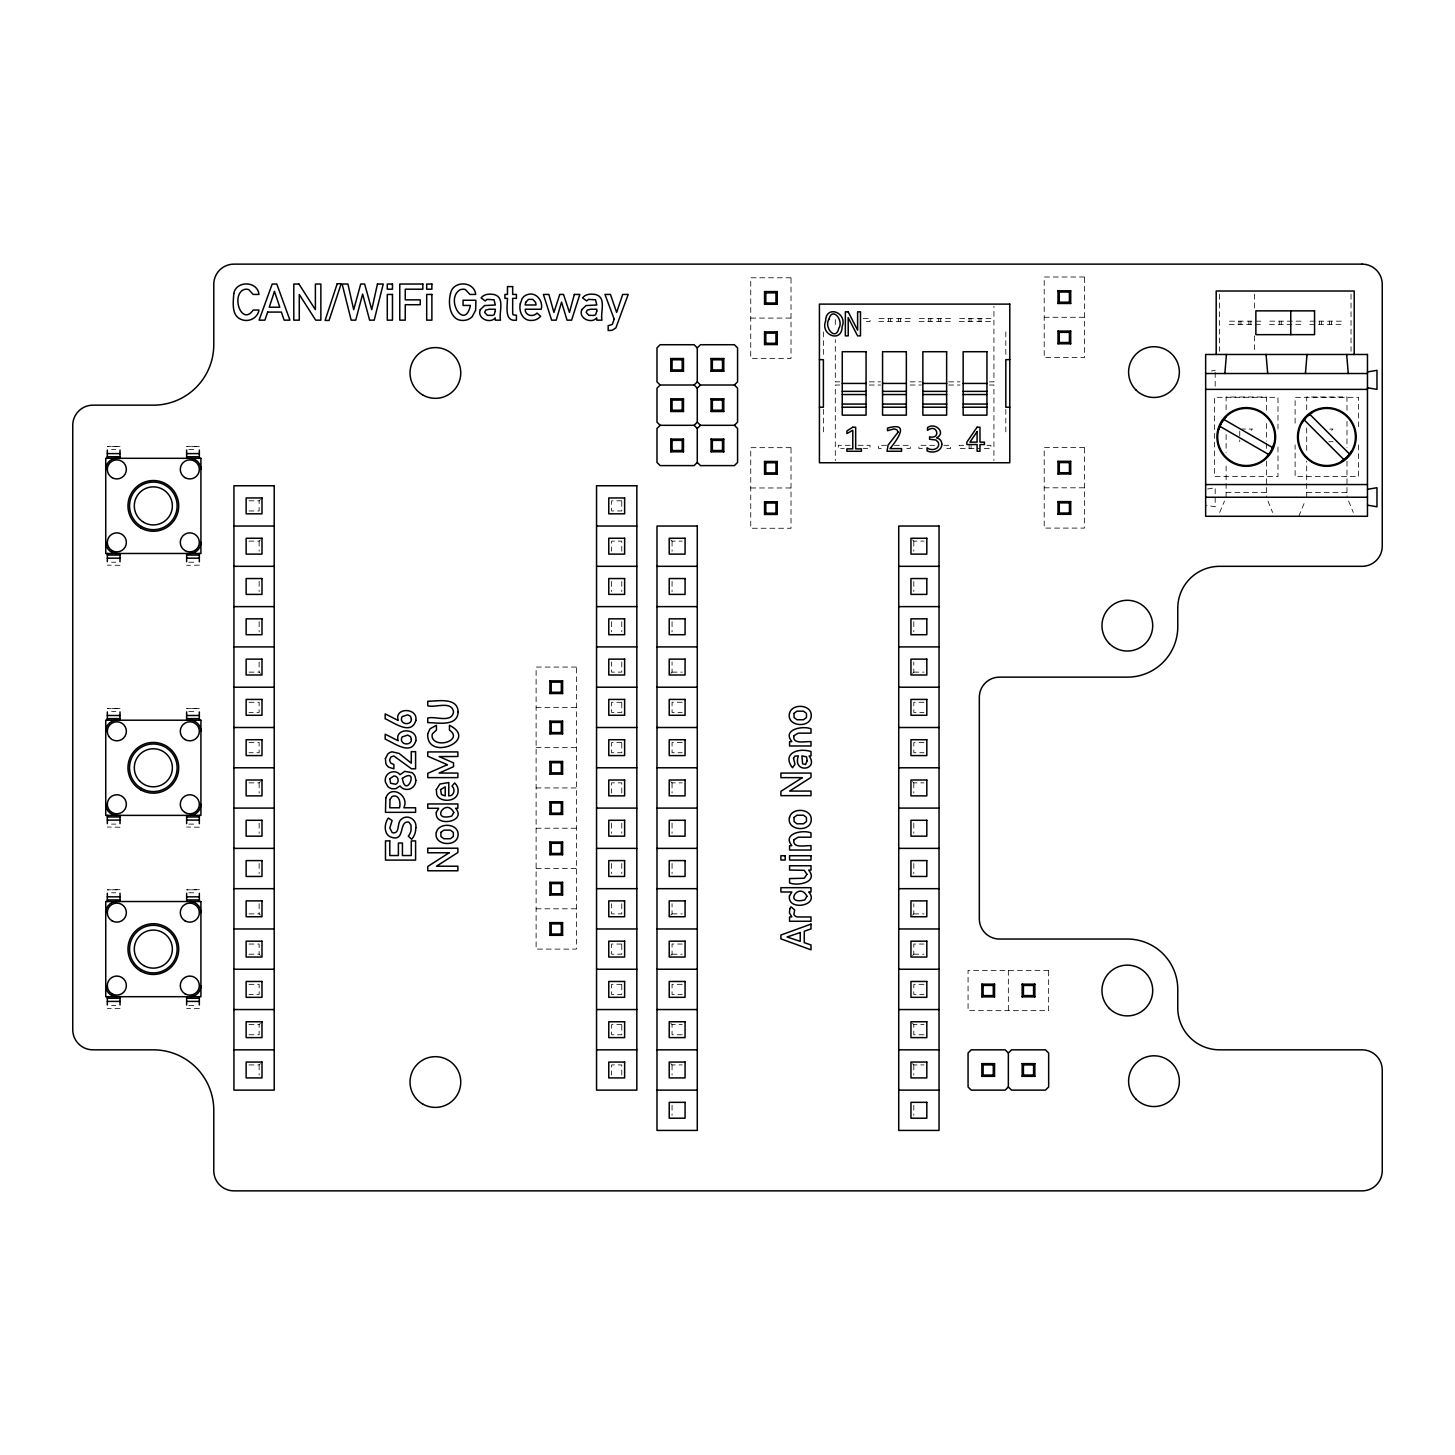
<?xml version="1.0" encoding="UTF-8"?>
<svg xmlns="http://www.w3.org/2000/svg" width="1455" height="1455" viewBox="0 0 1455 1455"><rect width="100%" height="100%" fill="white"/><g stroke="black" fill="none" stroke-linecap="round" stroke-linejoin="round"><path stroke-width="0.75" stroke-dasharray="5 3.75" d="M1226.11 497.246L1226.11 463.345M1306.699 497.246L1306.699 461.144M1298.769 516.289L1305.117 501.047M1219.654 512.469L1224.492 501.047M248.987 500.811L259.135 500.811L260.409 499.556M248.987 541.115L259.135 541.115L260.409 539.841M248.987 782.863L259.135 782.863L260.409 781.59M248.987 1024.611L259.135 1024.611L260.409 1023.356M248.987 1064.915L259.135 1064.915L260.409 1063.641M670.791 673.41L672.064 672.137L672.064 661.989M670.791 915.159L672.064 913.886L672.064 903.737M912.54 673.41L913.813 672.137L913.813 661.989M670.791 955.444L672.064 954.189L672.064 944.04L682.213 944.04M1251.173 430.298L1252.446 429.043L1241.879 429.043M1331.762 430.298L1333.035 429.043L1328.797 429.043M912.54 915.159L913.813 913.886L913.813 903.737M912.54 955.444L913.813 954.189L913.813 944.04L923.961 944.04M1211.36 370.97L1215.18 370.334M1207.559 488.989L1215.18 487.734L1215.18 506.758L1205.649 505.176M1044.199 317.281L1084.502 317.281M750.744 318.081L791.029 318.081M863.233 318.39L870.035 318.39L870.035 321.555L863.233 321.555M839.826 381.847L835.297 381.847L835.297 339.652M869.29 381.847L880.621 381.847M910.066 381.847L921.397 381.847M948.605 381.847L959.936 381.847M989.382 381.847L993.929 381.847L993.929 306.332M839.826 385.011L835.297 385.011L835.297 460.526M869.29 385.011L880.621 385.011M910.066 385.011L921.397 385.011M948.605 385.011L959.936 385.011M989.382 385.011L993.929 385.011L993.929 460.526M1328.797 441.72L1333.035 441.72M850.193 445.303L838.298 445.303L838.298 448.467L844.246 448.467M858.141 445.303L870.035 445.303L870.035 448.467L863.233 448.467M886.532 445.303L878.602 445.303L878.602 448.467L884.549 448.467M894.461 445.303L910.321 445.303L910.321 448.467L903.519 448.467M934.747 445.303L918.887 445.303L918.887 448.467L924.834 448.467M943.822 445.303L950.606 445.303L950.606 448.467L943.822 448.467M963.719 445.303L959.172 445.303L959.172 448.467L979.579 448.467M986.945 445.303L990.91 445.303L990.91 448.467L981.834 448.467M111.562 449.577L115.8 449.577M188.768 449.577L197.225 449.577M1044.199 487.807L1084.502 487.807M750.744 487.971L791.029 487.971M1226.11 492.481L1266.414 492.481L1266.414 497.246M1306.699 492.481L1346.984 492.481L1347.003 497.246M248.987 510.96L259.135 510.96L259.135 500.811M670.791 539.841L672.064 541.115L682.213 541.115M912.54 539.841L913.813 541.115L923.961 541.115M111.562 562.212L115.8 562.212M188.768 562.212L197.225 562.212M248.987 672.137L259.135 672.137L260.409 673.41M672.064 672.137L682.213 672.137M913.813 672.137L923.961 672.137M248.987 702.274L259.135 702.274L259.135 712.423L248.987 712.423M682.213 702.274L672.064 702.274L672.064 712.423L682.213 712.423M923.961 702.274L913.813 702.274L913.813 712.423L923.961 712.423M536.113 707.348L576.398 707.348M111.562 711.477L115.8 711.477M188.768 711.477L197.225 711.477M248.987 742.577L259.135 742.577L259.135 752.726L248.987 752.726M682.213 742.577L672.064 742.577L672.064 752.726L682.213 752.726M923.961 742.577L913.813 742.577L913.813 752.726L923.961 752.726M536.113 747.652L576.398 747.652M670.791 781.59L672.064 782.863L682.213 782.863M912.54 781.59L913.813 782.863L923.961 782.863M536.113 787.937L576.398 787.937M111.562 824.112L115.8 824.112M188.768 824.112L197.225 824.112M536.113 828.222L576.398 828.222M536.113 868.526L576.398 868.526M111.562 892.788L115.8 892.788M188.768 892.788L197.225 892.788M536.113 908.811L576.398 908.811M248.987 913.886L259.135 913.886L260.409 915.159M672.064 913.886L682.213 913.886M913.813 913.886L923.961 913.886M248.987 944.04L259.135 944.04L259.135 954.189L260.409 955.444M248.987 954.189L259.135 954.189M672.064 954.189L682.213 954.189M913.813 954.189L923.961 954.189M248.987 984.326L259.135 984.326L259.135 994.474L248.987 994.474M682.213 984.326L672.064 984.326L672.064 994.474L682.213 994.474M923.961 984.326L913.813 984.326L913.813 994.474L923.961 994.474M111.562 1005.423L115.8 1005.423M188.768 1005.423L197.225 1005.423M670.791 1023.356L672.064 1024.611L682.213 1024.611M912.54 1023.356L913.813 1024.611L923.961 1024.611M248.987 1034.76L259.135 1034.76L259.135 1024.611M682.213 1034.76L672.064 1034.76L672.064 1024.611M923.961 1034.76L913.813 1034.76L913.813 1024.611M670.791 1063.641L672.064 1064.915L682.213 1064.915M912.54 1063.641L913.813 1064.915L923.961 1064.915M1348.585 501.047L1353.332 512.469M1267.96 501.047L1272.634 512.469M1346.984 492.481L1346.984 461.144M1266.414 492.481L1266.396 461.144M1358.57 426.77L1358.57 397.306L1295.114 397.306L1295.114 426.77M1358.57 444.903L1358.57 476.622L1295.114 476.622L1295.114 444.903M1351.04 294.201L1351.04 351.31M1346.984 410.255L1346.984 396.997L1306.699 396.997L1306.699 410.255M1346.984 421.332L1346.984 447.867M1331.452 321.173L1331.452 324.338M1329.47 321.173L1329.47 324.338M1321.54 321.173L1321.54 324.338M1319.558 321.173L1319.558 324.338M1306.699 427.952L1306.699 452.287M1281.237 321.173L1281.237 324.338M1279.254 321.173L1279.254 324.338M1277.981 429.043L1277.981 397.306L1214.543 397.306L1214.543 476.622L1277.981 476.622L1277.981 444.903M1266.396 410.255L1266.396 396.997L1226.11 396.997L1226.11 410.255M1266.396 423.532L1266.396 441.229M1266.396 443.448L1266.396 450.086M1254.592 294.201L1254.592 309.569M1254.592 335.923L1254.592 351.31M1250.863 321.173L1250.863 324.338M1248.881 321.173L1248.881 324.338M1240.951 321.173L1240.951 324.338M1239.751 431.153L1239.751 441.72M1238.969 321.173L1238.969 324.338M1226.11 434.59L1226.11 452.287M1219.381 294.201L1219.381 351.31M1215.18 372.462L1215.18 389.376M1008.351 970.358L1008.351 1010.661M1005.823 331.867L1005.823 357.494M1005.823 409.364L1005.823 434.99M980.997 318.39L980.997 321.555M979.015 318.39L979.015 321.555M971.085 318.39L971.085 321.555M971.085 445.303L971.085 448.467M969.103 318.39L969.103 321.555M969.103 445.303L969.103 448.467M940.694 318.39L940.694 321.555M938.711 318.39L938.711 321.555M930.782 318.39L930.782 321.555M928.799 318.39L928.799 321.555M913.813 541.115L913.813 551.263M913.813 581.4L913.813 591.548M913.813 621.685L913.813 631.852M913.813 782.863L913.813 793.011M913.813 823.148L913.813 833.315M913.813 863.452L913.813 873.6M913.813 1064.915L913.813 1075.063M913.813 1105.2L913.813 1115.348M900.409 318.39L900.409 321.555M898.426 318.39L898.426 321.555M890.496 318.39L890.496 321.555M888.514 318.39L888.514 321.555M835.297 319.663L835.297 326.32M823.385 331.867L823.385 357.494M823.385 409.364L823.385 434.99M672.064 541.115L672.064 551.263M672.064 581.4L672.064 591.548M672.064 621.685L672.064 631.852M672.064 782.863L672.064 793.011M672.064 823.148L672.064 833.315M672.064 863.452L672.064 873.6M672.064 1064.915L672.064 1075.063M672.064 1105.2L672.064 1115.348M621.776 551.263L621.776 541.115L611.627 541.115L611.627 551.263M621.776 581.4L621.776 591.548M621.776 621.685L621.776 631.852M621.776 661.989L621.776 672.137L611.627 672.137L611.627 661.989M621.776 793.011L621.776 782.863L611.627 782.863L611.627 793.011M621.776 823.148L621.776 833.315M621.776 863.452L621.776 873.6M621.776 903.737L621.776 913.886L611.627 913.886L611.627 903.737M621.776 1075.063L621.776 1064.915L611.627 1064.915L611.627 1075.063M611.627 581.4L611.627 591.548M611.627 621.685L611.627 631.852M611.627 823.148L611.627 833.315M611.627 863.452L611.627 873.6M259.135 541.115L259.135 551.263M259.135 581.4L259.135 591.548M259.135 621.685L259.135 631.852M259.135 661.989L259.135 672.137M259.135 782.863L259.135 793.011M259.135 823.148L259.135 833.315M259.135 863.452L259.135 873.6M259.135 903.737L259.135 913.886M259.135 1064.915L259.135 1075.063M199.335 565.14L186.64 565.322M199.335 827.222L186.64 827.04M199.335 1008.37L186.64 1008.533M120.019 565.322L107.324 565.14M120.019 827.222L107.324 827.04M120.019 1008.533L107.324 1008.37M1084.502 276.996L1044.199 276.996L1044.199 357.566L1084.502 357.566L1084.502 276.996M791.029 277.778L750.744 277.778L750.744 358.367L791.029 358.367L791.029 277.778M910.321 318.39L878.602 318.39L878.602 321.555L910.321 321.555L910.321 318.39M950.606 318.39L918.887 318.39L918.887 321.555L950.606 321.555L950.606 318.39M990.91 318.39L959.172 318.39L959.172 321.555L990.91 321.555L990.91 318.39M1260.776 321.173L1229.057 321.173L1229.057 324.338L1260.776 324.338L1260.776 321.173M1301.079 321.173L1269.342 321.173L1269.342 324.338L1301.079 324.338L1301.079 321.173M1341.365 321.173L1309.646 321.173L1309.646 324.338L1341.365 324.338L1341.365 321.173M120.019 446.467L107.324 446.63L120.019 446.467M199.335 446.467L186.64 446.63L199.335 446.467M1084.502 447.522L1044.199 447.522L1044.199 528.092L1084.502 528.092L1084.502 447.522M791.029 447.667L750.744 447.667L750.744 528.256L791.029 528.256L791.029 447.667M621.776 500.811L611.627 500.811L611.627 510.96L621.776 510.96L621.776 500.811M576.398 667.063L536.113 667.063L536.113 949.115L576.398 949.115L576.398 667.063M621.776 702.274L611.627 702.274L611.627 712.423L621.776 712.423L621.776 702.274M120.019 708.367L107.324 708.53L120.019 708.367M199.335 708.367L186.64 708.53L199.335 708.367M621.776 742.577L611.627 742.577L611.627 752.726L621.776 752.726L621.776 742.577M120.019 889.678L107.324 889.86L120.019 889.678M199.335 889.678L186.64 889.86L199.335 889.678M621.776 944.04L611.627 944.04L611.627 954.189L621.776 954.189L621.776 944.04M1048.655 970.358L968.066 970.358L968.066 1010.661L1048.655 1010.661L1048.655 970.358M621.776 984.326L611.627 984.326L611.627 994.474L621.776 994.474L621.776 984.326M621.776 1024.611L611.627 1024.611L611.627 1034.76L621.776 1034.76L621.776 1024.611"/><path stroke-width="1.5" d="M1224.855 373.517L1226.438 354.474M1305.426 373.517L1307.026 354.474M1218.69 429.571L1221.527 422.696L1226.074 416.785M1273.852 444.357A28.554 28.554 0 0 1 1226.074 457.161A28.554 28.554 0 0 1 1238.878 409.382A28.554 28.554 0 0 1 1273.852 444.357L1270.997 451.25L1266.45 457.161M1302.116 422.696L1306.663 416.785L1312.574 412.238M1351.568 451.25L1347.039 457.161L1341.128 461.69M670.791 371.207L672.064 369.952L682.213 369.952L683.486 371.207L670.791 371.207L670.791 358.53L683.486 358.53L683.486 371.207M682.213 369.952L682.213 359.785L683.486 358.53M697.272 388.194L694.108 385.011L660.17 385.011L656.987 388.194L656.987 422.132L660.17 425.315L694.108 425.315L697.272 422.132L697.272 388.194L700.455 385.011L734.393 385.011L737.576 388.194L737.576 422.132L734.393 425.315L700.455 425.315L697.272 422.132M694.108 385.011L697.272 381.847L697.272 347.891L700.455 344.726L734.393 344.726L737.576 347.891L737.576 381.847L734.393 385.011M764.548 304.277L765.803 303.004L775.97 303.004L777.225 304.277L777.225 291.582L764.548 291.582L764.548 304.277L777.225 304.277M775.97 303.004L775.97 292.855L777.225 291.582M670.791 411.51L672.064 410.237L682.213 410.237L683.486 411.51L670.791 411.51L670.791 398.816L683.486 398.816L683.486 411.51M682.213 410.237L682.213 400.089L683.486 398.816M711.077 371.207L712.35 369.952L722.498 369.952L723.772 371.207L711.077 371.207L711.077 358.53L723.772 358.53L723.772 371.207M722.498 369.952L722.498 359.785L723.772 358.53M660.17 425.315L656.987 428.479L656.987 462.435L660.17 465.6L694.108 465.6L697.272 462.435L697.272 428.479L700.455 425.315M764.548 344.562L765.803 343.289L775.97 343.289L777.225 344.562L777.225 331.867L764.548 331.867L764.548 344.562L777.225 344.562M775.97 343.289L775.97 333.14L777.225 331.867M670.791 451.796L672.064 450.523L682.213 450.523L683.486 451.796L670.791 451.796L670.791 439.101L683.486 439.101L683.486 451.796M682.213 450.523L682.213 440.374L683.486 439.101M711.077 411.51L712.35 410.237L722.498 410.237L723.772 411.51L711.077 411.51L711.077 398.816L723.772 398.816L723.772 411.51M722.498 410.237L722.498 400.089L723.772 398.816M711.077 451.796L712.35 450.523L722.498 450.523L723.772 451.796L711.077 451.796L711.077 439.101L723.772 439.101L723.772 451.796M722.498 450.523L722.498 440.374L723.772 439.101M764.548 474.166L765.803 472.893L775.97 472.893L777.225 474.166L777.225 461.471L764.548 461.471L764.548 474.166L777.225 474.166M775.97 472.893L775.97 462.745L777.225 461.471M549.917 693.544L551.19 692.289L561.339 692.289L562.594 693.544L562.594 680.867L549.917 680.867L549.917 693.544L562.594 693.544M561.339 692.289L561.339 682.14L562.594 680.867M764.548 514.452L765.803 513.197L775.97 513.197L777.225 514.452L777.225 501.775L764.548 501.775L764.548 514.452L777.225 514.452M775.97 513.197L775.97 503.03L777.225 501.775M549.917 733.847L551.19 732.574L561.339 732.574L562.594 733.847L562.594 721.153L549.917 721.153L549.917 733.847L562.594 733.847M561.339 732.574L561.339 722.426L562.594 721.153M549.917 774.133L551.19 772.86L561.339 772.86L562.594 774.133L562.594 761.456L549.917 761.456L549.917 774.133L562.594 774.133M561.339 772.86L561.339 762.711L562.594 761.456M1058.003 303.477L1059.276 302.204L1069.425 302.204L1070.698 303.477L1070.698 290.782L1058.003 290.782L1058.003 303.477L1070.698 303.477M1069.425 302.204L1069.425 292.055L1070.698 290.782M549.917 814.436L551.19 813.163L561.339 813.163L562.594 814.436L562.594 801.741L549.917 801.741L549.917 814.436L562.594 814.436M561.339 813.163L561.339 803.014L562.594 801.741M1058.003 343.78L1059.276 342.507L1069.425 342.507L1070.698 343.78L1070.698 331.085L1058.003 331.085L1058.003 343.78L1070.698 343.78M1069.425 342.507L1069.425 332.358L1070.698 331.085M549.917 854.722L551.19 853.448L561.339 853.448L562.594 854.722L562.594 842.027L549.917 842.027L549.917 854.722L562.594 854.722M561.339 853.448L561.339 843.3L562.594 842.027M549.917 895.007L551.19 893.752L561.339 893.752L562.594 895.007L562.594 882.33L549.917 882.33L549.917 895.007L562.594 895.007M561.339 893.752L561.339 883.585L562.594 882.33M549.917 935.31L551.19 934.037L561.339 934.037L562.594 935.31L562.594 922.615L549.917 922.615L549.917 935.31L562.594 935.31M561.339 934.037L561.339 923.889L562.594 922.615M1058.003 474.003L1059.276 472.73L1069.425 472.73L1070.698 474.003L1070.698 461.326L1058.003 461.326L1058.003 474.003L1070.698 474.003M1069.425 472.73L1069.425 462.581L1070.698 461.326M1058.003 514.306L1059.276 513.033L1069.425 513.033L1070.698 514.306L1070.698 501.611L1058.003 501.611L1058.003 514.306L1070.698 514.306M1069.425 513.033L1069.425 502.884L1070.698 501.611M981.87 996.857L983.125 995.584L983.125 985.435L981.87 984.162L994.547 984.162L994.547 996.857L981.87 996.857L981.87 984.162M983.125 985.435L993.292 985.435L994.547 984.162M1022.156 996.857L1023.429 995.584L1023.429 985.435L1022.156 984.162L1034.851 984.162L1034.851 996.857L1022.156 996.857L1022.156 984.162M1023.429 985.435L1033.577 985.435L1034.851 984.162M981.87 1076.336L983.125 1075.063L983.125 1064.915L981.87 1063.641L994.547 1063.641L994.547 1076.336L981.87 1076.336L981.87 1063.641M983.125 1064.915L993.292 1064.915L994.547 1063.641M1008.351 1053.02L1011.534 1049.837L1045.472 1049.837L1048.655 1053.02L1048.655 1086.958L1045.472 1090.122L1011.534 1090.122L1008.351 1086.958L1008.351 1053.02L1005.187 1049.837L971.231 1049.837L968.066 1053.02L968.066 1086.958L971.231 1090.122L1005.187 1090.122L1008.351 1086.958M1022.156 1076.336L1023.429 1075.063L1023.429 1064.915L1022.156 1063.641L1034.851 1063.641L1034.851 1076.336L1022.156 1076.336L1022.156 1063.641M1023.429 1064.915L1033.577 1064.915L1034.851 1063.641M1367.464 371.934L1376.976 370.334L1376.976 389.376L1367.464 387.794M1367.464 489.317L1376.976 487.734L1376.976 506.758L1367.464 505.176M1058.003 290.782L1059.276 292.055L1069.425 292.055M764.548 291.582L765.803 292.855L775.97 292.855M1058.003 331.085L1059.276 332.358L1069.425 332.358M764.548 331.867L765.803 333.14L775.97 333.14M670.791 358.53L672.064 359.785L682.213 359.785M711.077 358.53L712.35 359.785L722.498 359.785M819.42 359.64L823.385 359.64L823.385 407.218L819.42 407.218M1009.788 359.64L1005.823 359.64L1005.823 407.218L1009.788 407.218M1205.649 373.517L1367.464 373.517M842.263 383.429L866.071 383.429M882.567 383.429L906.356 383.429M922.852 383.429L946.641 383.429M963.155 383.429L986.945 383.429M1205.649 389.376L1367.464 389.376M842.263 391.359L866.071 391.359M882.567 391.359L906.356 391.359M922.852 391.359L946.641 391.359M963.155 391.359L986.945 391.359M842.263 394.541L866.071 394.541M882.567 394.541L906.356 394.541M922.852 394.541L946.641 394.541M963.155 394.541L986.945 394.541M670.791 398.816L672.064 400.089L682.213 400.089M711.077 398.816L712.35 400.089L722.498 400.089M842.263 404.053L866.071 404.053M882.567 404.053L906.356 404.053M922.852 404.053L946.641 404.053M963.155 404.053L986.945 404.053M842.263 407.218L866.071 407.218M882.567 407.218L906.356 407.218M922.852 407.218L946.641 407.218M963.155 407.218L986.945 407.218M670.791 439.101L672.064 440.374L682.213 440.374M711.077 439.101L712.35 440.374L722.498 440.374M107.324 453.596L120.019 453.596M186.64 453.596L199.335 453.596M107.324 456.725L120.019 456.725M186.64 456.725L199.335 456.725M1058.003 461.326L1059.276 462.581L1069.425 462.581M764.548 461.471L765.803 462.745L775.97 462.745M1205.649 484.551L1367.464 484.551M1205.649 497.246L1367.464 497.246M1058.003 501.611L1059.276 502.884L1069.425 502.884M764.548 501.775L765.803 503.03L775.97 503.03M233.928 526.037L274.213 526.037M596.55 526.037L636.835 526.037M107.324 555.064L120.019 555.064M186.64 555.064L199.335 555.064M107.324 558.174L120.019 558.174M186.64 558.174L199.335 558.174M233.928 566.322L274.213 566.322M596.55 566.322L636.835 566.322M656.987 566.322L697.272 566.322M898.735 566.322L939.039 566.322M233.928 606.626L274.213 606.626M596.55 606.626L636.835 606.626M656.987 606.626L697.272 606.626M898.735 606.626L939.039 606.626M233.928 646.911L274.213 646.911M596.55 646.911L636.835 646.911M656.987 646.911L697.272 646.911M898.735 646.911L939.039 646.911M549.917 680.867L551.19 682.14L561.339 682.14M233.928 687.215L274.213 687.215M596.55 687.215L636.835 687.215M656.987 687.215L697.272 687.215M898.735 687.215L939.039 687.215M107.324 715.496L120.019 715.496M186.64 715.496L199.335 715.496M107.324 718.625L120.019 718.625M186.64 718.625L199.335 718.625M549.917 721.153L551.19 722.426L561.339 722.426M233.928 727.5L274.213 727.5M596.55 727.5L636.835 727.5M656.987 727.5L697.272 727.5M898.735 727.5L939.039 727.5M549.917 761.456L551.19 762.711L561.339 762.711M233.928 767.785L274.213 767.785M596.55 767.785L636.835 767.785M656.987 767.785L697.272 767.785M898.735 767.785L939.039 767.785M549.917 801.741L551.19 803.014L561.339 803.014M233.928 808.089L274.213 808.089M596.55 808.089L636.835 808.089M656.987 808.089L697.272 808.089M898.735 808.089L939.039 808.089M107.324 816.964L120.019 816.964M186.64 816.964L199.335 816.964M107.324 820.074L120.019 820.074M186.64 820.074L199.335 820.074M549.917 842.027L551.19 843.3L561.339 843.3M233.928 848.374L274.213 848.374M596.55 848.374L636.835 848.374M656.987 848.374L697.272 848.374M898.735 848.374L939.039 848.374M549.917 882.33L551.19 883.585L561.339 883.585M233.928 888.678L274.213 888.678M596.55 888.678L636.835 888.678M656.987 888.678L697.272 888.678M898.735 888.678L939.039 888.678M107.324 896.826L120.019 896.826M186.64 896.826L199.335 896.826M107.324 899.936L120.019 899.936M186.64 899.936L199.335 899.936M549.917 922.615L551.19 923.889L561.339 923.889M233.928 928.963L274.213 928.963M596.55 928.963L636.835 928.963M656.987 928.963L697.272 928.963M898.735 928.963L939.039 928.963M233.928 969.248L274.213 969.248M596.55 969.248L636.835 969.248M656.987 969.248L697.272 969.248M898.735 969.248L939.039 969.248M983.125 995.584L993.292 995.584L994.547 996.857M1023.429 995.584L1033.577 995.584L1034.851 996.857M107.324 998.276L120.019 998.276M186.64 998.276L199.335 998.276M107.324 1001.404L120.019 1001.404M186.64 1001.404L199.335 1001.404M233.928 1009.552L274.213 1009.552M596.55 1009.552L636.835 1009.552M656.987 1009.552L697.272 1009.552M898.735 1009.552L939.039 1009.552M233.928 1049.837L274.213 1049.837M596.55 1049.837L636.835 1049.837M656.987 1049.837L697.272 1049.837M898.735 1049.837L939.039 1049.837M983.125 1075.063L993.292 1075.063L994.547 1076.336M1023.429 1075.063L1033.577 1075.063L1034.851 1076.336M656.987 1090.122L697.272 1090.122M898.735 1090.122L939.039 1090.122M1223.964 419.513L1272.525 447.54M1219.999 426.388L1268.56 454.415M1309.827 414.348L1349.476 453.978M1304.226 419.949L1343.856 459.598M697.272 347.891L694.108 344.726L660.17 344.726L656.987 347.891L656.987 381.847L660.17 385.011M697.272 381.847L700.455 385.011M734.393 425.315L737.576 428.479L737.576 462.435L734.393 465.6L700.455 465.6L697.272 462.435M694.108 425.315L697.272 428.479M1346.675 354.474L1348.258 373.517M1266.086 354.474L1267.687 373.517M1354.205 354.474L1354.205 291.018L1216.198 291.018L1216.198 354.474M1290.767 310.861L1290.767 334.65M1059.276 292.055L1059.276 302.204M1059.276 332.358L1059.276 342.507M1059.276 462.581L1059.276 472.73M1059.276 502.884L1059.276 513.033M1033.577 985.435L1033.577 995.584M1033.577 1064.915L1033.577 1075.063M993.292 985.435L993.292 995.584M993.292 1064.915L993.292 1075.063M765.803 292.855L765.803 303.004M765.803 333.14L765.803 343.289M765.803 462.745L765.803 472.893M765.803 503.03L765.803 513.197M712.35 359.785L712.35 369.952M712.35 400.089L712.35 410.237M712.35 440.374L712.35 450.523M672.064 359.785L672.064 369.952M672.064 400.089L672.064 410.237M672.064 440.374L672.064 450.523M551.19 682.14L551.19 692.289M551.19 722.426L551.19 732.574M551.19 762.711L551.19 772.86M551.19 803.014L551.19 813.163M551.19 843.3L551.19 853.448M551.19 883.585L551.19 893.752M551.19 923.889L551.19 934.037M199.335 450.031L199.335 458.307M199.335 553.482L199.335 561.757M199.335 711.932L199.335 720.207M199.335 815.382L199.335 823.657M199.335 893.243L199.335 901.518M199.335 996.693L199.335 1004.968M186.64 450.031L186.64 458.307M186.64 553.482L186.64 561.757M186.64 711.932L186.64 720.207M186.64 815.382L186.64 823.657M186.64 893.243L186.64 901.518M186.64 996.693L186.64 1004.968M120.019 450.031L120.019 458.307M120.019 553.482L120.019 561.757M120.019 711.932L120.019 720.207M120.019 815.382L120.019 823.657M120.019 893.243L120.019 901.518M120.019 996.693L120.019 1004.968M107.324 450.031L107.324 458.307M107.324 553.482L107.324 561.757M107.324 711.932L107.324 720.207M107.324 815.382L107.324 823.657M107.324 893.243L107.324 901.518M107.324 996.693L107.324 1004.968M116.855 553.482A11.113 11.113 0 0 1 105.742 542.369M189.823 458.307A11.113 11.113 0 0 1 200.917 469.401M200.917 542.369A11.113 11.113 0 0 1 189.823 553.482M105.742 469.401A11.113 11.113 0 0 1 116.855 458.307M116.855 815.382A11.113 11.113 0 0 1 105.742 804.269M189.823 720.207A11.113 11.113 0 0 1 200.917 731.301M200.917 804.269A11.113 11.113 0 0 1 189.823 815.382M105.742 731.301A11.113 11.113 0 0 1 116.855 720.207M116.855 996.693A11.113 11.113 0 0 1 105.742 985.599M189.823 901.518A11.113 11.113 0 0 1 200.917 912.631M200.917 985.599A11.113 11.113 0 0 1 189.823 996.693M105.742 912.631A11.113 11.113 0 0 1 116.855 901.518M233.764 293.674C233.291 302.749 230.945 316.481 242.403 319.882C249.569 322.155 257.771 317.663 258.99 310.042L253.188 310.042C242.021 326.156 231.181 296.838 242.985 289.981A7.548 7.548 0 0 1 248.732 289.6L253.188 294.437L258.99 294.437C257.535 280.724 235.983 280.415 233.764 293.674M450.486 293.674C447.558 304.622 450.432 322.955 465.655 320.173A12.404 12.404 0 0 0 472.184 316.699L475.639 310.224L475.894 300.257L463.072 300.257L463.072 305.441L470.42 305.441C464.909 330.94 444.903 299.821 459.707 289.981A7.548 7.548 0 0 1 465.454 289.6L469.91 294.437L475.694 294.437C474.239 280.724 452.705 280.415 450.486 293.674M825.603 321.082C820.002 335.014 841.863 343.526 842.154 326.629C847.756 312.698 825.913 304.204 825.603 321.082M520.272 303.877C518.562 311.315 522.672 320.973 531.439 320.446A11.731 11.731 0 0 0 538.659 318.118L540.714 316.281L536.968 313.08C533.294 317.517 524.764 315.59 525.2 309.242L541.224 309.242C543.497 300.767 535.822 291.255 526.91 294.783A9.257 9.257 0 0 0 522.09 298.73L520.272 303.877M793.502 758.328L795.012 764.33L792.448 767.713C781.662 753.49 798.158 747.488 810.999 751.544L810.999 755.873L809.107 755.945C819.492 770.404 792.047 773.824 798.359 755.873L794.885 756.127L793.502 758.328M415.839 827.713L415.566 830.951A16.696 16.696 0 0 1 411.71 839.226L408.273 836.225A12.877 12.877 0 0 0 411.074 830.077L410.983 825.112L408.873 822.13C398.506 820.202 405.436 841.427 392.159 837.462C383.502 835.588 383.902 823.766 388.358 818.037L392.104 820.584L389.795 828.022L392.213 832.642C400.525 834.624 396.415 822.439 401.471 819.147C407.764 813.727 417.185 819.856 415.839 827.713M828.968 319.3C823.621 327.266 835.77 341.652 838.789 328.394C844.136 320.427 832.005 306.041 828.968 319.3M427.697 733.793C426.351 762.02 479.641 740.504 449.45 725.299L449.45 730.119C462.872 739.431 438.446 748.47 432.717 738.631A6.293 6.293 0 0 1 432.408 733.847L436.427 730.119L436.427 725.299L430.098 728.755L427.697 733.793M458.107 711.932C457.67 727.118 437.082 722.589 427.77 722.626L427.77 718.061C435.081 715.824 451.741 723.553 453.542 711.932C451.778 700.292 435.081 708.076 427.77 705.802L427.77 701.237C437.046 701.328 457.743 696.727 458.107 711.932M385.411 758.582L385.866 763.639A8.13 8.13 0 0 0 388.976 767.312L393.887 768.804L393.887 764.512L390.686 763.057L389.558 760.11L390.849 757.018L393.814 755.963L411.51 768.804L415.584 768.804L415.584 751.653L411.274 751.653L411.274 763.148L399.125 753.454L392.068 751.817A8.112 8.112 0 0 0 387.721 754.145L385.411 758.582M415.839 780.317L415.657 782.153A8.766 8.766 0 0 1 413.293 786.737C409.874 790.592 402.871 790.374 400.016 785.936L395.76 788.701L392.141 788.756A8.239 8.239 0 0 1 387.721 786.391L385.411 782.099A9.439 9.439 0 0 1 385.884 776.879C387.976 771.296 396.36 769.822 400.016 774.678L404.726 771.368L411.965 772.641A9.185 9.185 0 0 1 415.184 776.752L415.839 780.317M436.336 789.61L436.718 794.466A7.712 7.712 0 0 0 440.01 798.486C446.558 802.414 458.507 799.941 458.107 790.702A9.767 9.767 0 0 0 456.179 784.682L454.651 782.972L451.978 786.082C455.67 789.137 454.069 796.249 448.777 795.903L448.777 782.535L439.901 784.027L436.336 789.61M385.811 798.013L385.484 812.345L415.584 812.345L415.584 807.78L403.835 807.78C409.837 795.339 390.595 784.154 385.811 798.013M941.822 444.212C941.858 451.505 932.528 453.687 927.053 450.832L927.053 447.794C931.436 451.505 940.785 449.159 938.275 442.338L935.983 440.047L929.581 439.246L929.581 436.846C941.258 439.574 937.347 422.969 927.526 430.353L927.526 427.606C935.038 421.841 946.732 432.899 936.493 437.828L938.329 438.519A5.911 5.911 0 0 1 941.694 442.775L941.822 444.212M436.391 832.169C432.808 845.864 458.18 847.774 458.107 834.461C458.361 823.275 438.992 822.13 436.391 832.169M789.538 713.186C785.936 726.882 811.326 728.81 811.253 715.478C811.49 704.311 792.12 703.165 789.538 713.186M789.538 817.237C785.936 830.932 811.326 832.86 811.253 819.529C811.49 808.362 792.12 807.216 789.538 817.237M436.336 812.254C433.917 827.84 467.528 822.02 455.615 808.289L457.87 808.289L457.87 803.96L427.77 803.96L427.77 808.289L438.701 808.289L436.336 812.254M453.796 812.508L451.687 816.146C429.862 821.893 446.012 797.195 453.796 812.508M789.465 895.953C787.046 911.558 820.656 905.738 808.744 891.988L810.999 891.988L810.999 887.677L780.899 887.677L780.899 891.988L791.847 891.988L789.465 895.953M806.925 896.225L804.833 899.863C782.99 905.61 799.141 880.912 806.925 896.225M389.995 799.45L389.795 807.78L399.525 807.78C400.943 802.796 399.143 793.648 392.104 796.485L389.995 799.45M807.198 760.692L805.506 764.493L802.596 763.839L801.923 755.873L806.561 756.873L807.198 760.692M495.318 311.115L494.1 314.826L492.299 315.426L487.316 315.335L484.679 312.352L485.752 310.079L489.135 309.242L495.318 309.242L495.318 311.115M596.786 311.115L595.586 314.826L593.767 315.426L588.784 315.335L586.147 312.352L587.238 310.079L590.603 309.242L596.786 309.242L596.786 311.115M898.099 432.153L888.059 445.175L887.041 451.268L901.573 451.268L901.573 448.613L890.024 448.613C896.789 440.283 910.921 421.277 887.514 428.134L887.514 430.68L894.061 428.898L896.862 429.752L898.099 432.153M411.401 719.134C411.82 724.554 403.217 725.172 401.616 720.589A5.256 5.256 0 0 1 402.18 716.588L407.764 714.823L410.492 716.333L411.401 719.134M411.401 739.431C411.82 744.851 403.217 745.469 401.616 740.886A5.256 5.256 0 0 1 402.18 736.885L407.764 735.102L410.492 736.63L411.401 739.431M389.813 778.698L390.613 783.263L395.687 784.263A4.31 4.31 0 0 0 398.161 780.317L397.87 778.698A4.092 4.092 0 0 0 393.85 776.006L389.813 778.698M415.839 720.461C411.347 735.939 393.541 722.426 385.175 718.752L385.175 713.878L398.161 720.48C393.996 707.166 418.149 707.385 415.839 720.461M415.839 740.759C411.347 756.236 393.541 742.723 385.175 739.049L385.175 734.175L398.161 740.759C393.996 727.464 418.149 727.682 415.839 740.759M440.538 789.61L441.447 794.557L445.23 795.903L445.23 786.846L440.538 789.61M793.921 735.703C792.12 745.051 806.161 740.977 810.999 741.668L810.999 745.979L789.574 745.979L789.574 741.668L791.847 741.577C781.753 729.355 803.178 725.427 810.999 728.846L810.999 733.156L798.249 733.156L793.921 735.703M793.921 839.753C792.12 849.102 806.161 845.028 810.999 845.719L810.999 850.029L789.574 850.029L789.574 845.719L791.847 845.628C781.753 833.406 803.178 829.477 810.999 832.897L810.999 837.207L798.249 837.207L793.921 839.753M480.314 309.624C476.622 318.318 489.989 324.301 495.227 317.863L495.318 320.155L500.502 320.155C498.665 312.534 505.376 297.402 494.173 294.547C489.644 293.71 484.115 293.837 481.096 297.875L485.17 300.967L487.007 299.384L494.027 299.766L495.318 304.986L484.551 305.568L480.314 309.624M581.8 309.624C578.09 318.318 591.457 324.301 596.696 317.863L596.786 320.155L601.97 320.155C600.151 312.534 606.844 297.402 595.641 294.547C591.112 293.71 585.583 293.837 582.582 297.875L586.638 300.967L588.475 299.384L595.495 299.766L596.786 304.986L586.019 305.568L581.8 309.624M789.738 908.884L789.465 912.94L791.847 916.868L789.574 916.959L789.574 921.27L810.999 921.27L810.999 916.959L798.104 916.959A4.201 4.201 0 0 1 793.884 914.304L794.685 909.939L790.956 906.792L789.738 908.884M806.925 874.291L804.251 878.256L789.574 878.565L789.574 882.876C797.34 886.386 818.729 882.239 808.707 870.126L810.999 870.054L810.999 865.743L789.574 865.743L789.574 870.054L804.251 870.345L806.925 874.291M525.673 302.349L525.2 304.986L536.058 304.986L535.604 302.349L532.748 299.366L528.511 299.366L525.673 302.349M402.344 778.443C406.054 800.105 420.131 765.857 402.344 778.443M440.92 832.387L440.92 836.48L443.83 838.735L450.395 838.735L453.342 836.48L453.342 832.387L450.395 830.15L443.83 830.15L440.92 832.387M794.048 713.423L794.048 717.515L796.958 719.752L803.524 719.752L806.47 717.515L806.47 713.423L803.524 711.168L796.958 711.168L794.048 713.423M794.048 817.474L794.048 821.566L796.958 823.803L803.524 823.803L806.47 821.566L806.47 817.474L803.524 815.218L796.958 815.218L794.048 817.474M377.445 284.034L371.753 309.697L364.659 284.034L360.713 284.034L353.692 309.697L347.927 284.034L342.143 284.034L351.164 320.155L355.729 320.155L362.641 294.11L369.625 320.155L374.208 320.155L383.229 284.034L377.445 284.034M574.343 294.437L569.451 312.443L563.503 294.437L559.757 294.437L553.918 312.443L548.881 294.437L543.406 294.437L551.627 320.155L556.192 320.155L561.557 302.131L567.05 320.155L571.615 320.155L579.817 294.437L574.343 294.437M614.192 319.136L612.3 324.429L608.172 325.665L608.172 330.558L612.155 330.285L615.865 327.921L628.214 294.437L622.704 294.437L616.629 312.443L610.445 294.437L604.971 294.437L614.192 319.136M337.214 283.725L325.083 320.446L329.048 320.446L341.179 283.725L337.214 283.725M274.468 291.437L269.248 307.223L279.797 307.223L274.468 291.437M267.665 312.079L264.883 320.155L259.081 320.155L272.212 284.034L276.796 284.034L289.927 320.155L284.162 320.155L281.361 312.079L267.665 312.079M977.087 431.589L969.939 442.12L977.087 442.12L977.087 431.589M977.087 427.224L966.866 442.12L966.866 444.539L977.087 444.539L977.087 451.268L979.979 451.268L979.979 444.539L984.435 444.539L984.435 442.12L979.979 442.12L979.979 427.224L977.087 427.224M852.776 427.224L846.901 430.953L846.901 433.554L852.776 430.298L852.776 448.868L846.901 448.868L846.901 451.268L861.433 451.268L861.433 448.868L855.667 448.868L855.667 427.224L852.776 427.224M449.159 852.776L427.77 866.471L427.77 870.781L457.87 870.781L457.87 866.216L436.482 866.216L457.87 852.521L457.87 848.21L427.77 848.21L427.77 852.776L449.159 852.776M802.287 777.643L780.899 791.356L780.899 795.649L810.999 795.649L810.999 791.083L789.61 791.083L810.999 777.407L810.999 773.078L780.899 773.078L780.899 777.643L802.287 777.643M447.376 764.693L427.77 773.332L427.77 777.625L457.87 777.625L457.87 773.06L439.101 773.06L453.542 766.676L453.542 762.893L439.101 756.582L457.87 756.491L457.87 751.926L427.77 751.926L427.77 756.236L447.376 764.693M810.999 924.107L780.899 935.038L780.899 938.857L810.999 949.806L810.999 944.968L804.269 942.658L804.269 931.236L810.999 928.908L810.999 924.107M800.232 932.546L787.064 936.984L800.232 941.33L800.232 932.546M1362.098 264.137L233.928 264.137A20.152 20.152 0 0 0 213.776 284.289L213.776 344.726A60.437 60.437 0 0 1 153.339 405.163L92.902 405.163A20.152 20.152 0 0 0 72.75 425.315L72.75 1029.685A20.152 20.152 0 0 0 92.902 1049.837L153.339 1049.837A60.437 60.437 0 0 1 213.776 1110.274L213.776 1170.711A20.152 20.152 0 0 0 233.928 1190.863L1362.098 1190.863A20.152 20.152 0 0 0 1382.25 1170.711L1382.25 1069.989A20.152 20.152 0 0 0 1362.098 1049.837L1219.654 1049.837A41.886 41.886 0 0 1 1177.768 1007.951L1177.768 989.4A50.361 50.361 0 0 0 1127.407 939.039L999.476 939.039A20.152 20.152 0 0 1 979.324 918.887L979.324 697.272A20.152 20.152 0 0 1 999.476 677.139L1127.407 677.139A50.361 50.361 0 0 0 1177.768 626.778L1177.768 608.208A41.886 41.886 0 0 1 1219.654 566.322L1362.098 566.322A20.152 20.152 0 0 0 1382.25 546.189L1382.25 284.289A20.152 20.152 0 0 0 1362.098 264.137M298.948 284.034L293.801 284.034L293.801 320.155L299.275 320.155L299.275 294.492L315.699 320.155L320.864 320.155L320.864 284.034L315.389 284.034L315.389 309.697L298.948 284.034M392.468 284.034L387.285 284.034L387.285 289.199L392.468 289.199L392.468 284.034M422.841 284.034L399.779 284.034L399.779 320.155L405.254 320.155L405.254 304.713L420.259 304.713L420.259 299.857L405.254 299.857L405.254 289.199L422.841 289.199L422.841 284.034M431.88 284.034L426.697 284.034L426.697 289.199L431.88 289.199L431.88 284.034M512.669 286.599L507.486 286.599L507.486 294.437L504.903 294.437L504.903 298.366L507.486 298.366C507.431 305.623 503.994 322.119 516.434 320.155L516.434 315.262L513.106 314.826L512.669 313.352L512.669 298.366L516.434 298.366L516.434 294.437L512.669 294.437L512.669 286.599M392.468 294.437L387.285 294.437L387.285 320.155L392.468 320.155L392.468 294.437M431.88 294.437L426.697 294.437L426.697 320.155L431.88 320.155L431.88 294.437M1009.788 304.113L819.42 304.113L819.42 462.745L1009.788 462.745L1009.788 304.113M1314.556 310.861L1255.865 310.861L1255.865 334.65L1314.556 334.65L1314.556 310.861M848.174 311.825L845.355 311.825L845.355 335.869L848.247 335.869L848.174 317.608L857.613 335.869L860.487 335.869L860.487 311.825L857.613 311.825L857.613 330.212L848.174 311.825M866.071 351.71L842.263 351.71L842.263 415.148L866.071 415.148L866.071 351.71M906.356 351.71L882.567 351.71L882.567 415.148L906.356 415.148L906.356 351.71M946.641 351.71L922.852 351.71L922.852 415.148L946.641 415.148L946.641 351.71M986.945 351.71L963.155 351.71L963.155 415.148L986.945 415.148L986.945 351.71M1367.464 354.474L1205.649 354.474L1205.649 516.289L1367.464 516.289L1367.464 354.474M200.917 458.307L105.742 458.307L105.742 553.482L200.917 553.482L200.917 458.307M274.213 485.752L233.928 485.752L233.928 1090.122L274.213 1090.122L274.213 485.752M636.835 485.752L596.55 485.752L596.55 1090.122L636.835 1090.122L636.835 485.752M261.991 497.956L246.131 497.956L246.131 513.815L261.991 513.815L261.991 497.956M624.632 497.956L608.772 497.956L608.772 513.815L624.632 513.815L624.632 497.956M697.272 526.037L656.987 526.037L656.987 1130.426L697.272 1130.426L697.272 526.037M939.039 526.037L898.735 526.037L898.735 1130.426L939.039 1130.426L939.039 526.037M261.991 538.259L246.131 538.259L246.131 554.119L261.991 554.119L261.991 538.259M624.632 538.259L608.772 538.259L608.772 554.119L624.632 554.119L624.632 538.259M685.069 538.259L669.209 538.259L669.209 554.119L685.069 554.119L685.069 538.259M926.817 538.259L910.957 538.259L910.957 554.119L926.817 554.119L926.817 538.259M261.991 578.544L246.131 578.544L246.131 594.404L261.991 594.404L261.991 578.544M624.632 578.544L608.772 578.544L608.772 594.404L624.632 594.404L624.632 578.544M685.069 578.544L669.209 578.544L669.209 594.404L685.069 594.404L685.069 578.544M926.817 578.544L910.957 578.544L910.957 594.404L926.817 594.404L926.817 578.544M261.991 618.83L246.131 618.83L246.131 634.707L261.991 634.707L261.991 618.83M624.632 618.83L608.772 618.83L608.772 634.707L624.632 634.707L624.632 618.83M685.069 618.83L669.209 618.83L669.209 634.707L685.069 634.707L685.069 618.83M926.817 618.83L910.957 618.83L910.957 634.707L926.817 634.707L926.817 618.83M261.991 659.133L246.131 659.133L246.131 674.993L261.991 674.993L261.991 659.133M624.632 659.133L608.772 659.133L608.772 674.993L624.632 674.993L624.632 659.133M685.069 659.133L669.209 659.133L669.209 674.993L685.069 674.993L685.069 659.133M926.817 659.133L910.957 659.133L910.957 674.993L926.817 674.993L926.817 659.133M261.991 699.418L246.131 699.418L246.131 715.278L261.991 715.278L261.991 699.418M624.632 699.418L608.772 699.418L608.772 715.278L624.632 715.278L624.632 699.418M685.069 699.418L669.209 699.418L669.209 715.278L685.069 715.278L685.069 699.418M926.817 699.418L910.957 699.418L910.957 715.278L926.817 715.278L926.817 699.418M200.917 720.207L105.742 720.207L105.742 815.382L200.917 815.382L200.917 720.207M261.991 739.722L246.131 739.722L246.131 755.582L261.991 755.582L261.991 739.722M624.632 739.722L608.772 739.722L608.772 755.582L624.632 755.582L624.632 739.722M685.069 739.722L669.209 739.722L669.209 755.582L685.069 755.582L685.069 739.722M926.817 739.722L910.957 739.722L910.957 755.582L926.817 755.582L926.817 739.722M261.991 780.007L246.131 780.007L246.131 795.867L261.991 795.867L261.991 780.007M624.632 780.007L608.772 780.007L608.772 795.867L624.632 795.867L624.632 780.007M685.069 780.007L669.209 780.007L669.209 795.867L685.069 795.867L685.069 780.007M926.817 780.007L910.957 780.007L910.957 795.867L926.817 795.867L926.817 780.007M261.991 820.293L246.131 820.293L246.131 836.17L261.991 836.17L261.991 820.293M624.632 820.293L608.772 820.293L608.772 836.17L624.632 836.17L624.632 820.293M685.069 820.293L669.209 820.293L669.209 836.17L685.069 836.17L685.069 820.293M926.817 820.293L910.957 820.293L910.957 836.17L926.817 836.17L926.817 820.293M389.795 840.899L385.484 840.899L385.484 860.105L415.584 860.105L415.584 840.899L411.274 840.899L411.274 855.54L402.435 855.54L402.435 843.045L398.397 843.045L398.397 855.54L389.795 855.54L389.795 840.899M785.209 855.722L780.899 855.722L780.899 860.032L785.209 860.032L785.209 855.722M810.999 855.722L789.574 855.722L789.574 860.032L810.999 860.032L810.999 855.722M261.991 860.596L246.131 860.596L246.131 876.456L261.991 876.456L261.991 860.596M624.632 860.596L608.772 860.596L608.772 876.456L624.632 876.456L624.632 860.596M685.069 860.596L669.209 860.596L669.209 876.456L685.069 876.456L685.069 860.596M926.817 860.596L910.957 860.596L910.957 876.456L926.817 876.456L926.817 860.596M261.991 900.881L246.131 900.881L246.131 916.741L261.991 916.741L261.991 900.881M624.632 900.881L608.772 900.881L608.772 916.741L624.632 916.741L624.632 900.881M685.069 900.881L669.209 900.881L669.209 916.741L685.069 916.741L685.069 900.881M926.817 900.881L910.957 900.881L910.957 916.741L926.817 916.741L926.817 900.881M200.917 901.518L105.742 901.518L105.742 996.693L200.917 996.693L200.917 901.518M261.991 941.185L246.131 941.185L246.131 957.044L261.991 957.044L261.991 941.185M624.632 941.185L608.772 941.185L608.772 957.044L624.632 957.044L624.632 941.185M685.069 941.185L669.209 941.185L669.209 957.044L685.069 957.044L685.069 941.185M926.817 941.185L910.957 941.185L910.957 957.044L926.817 957.044L926.817 941.185M261.991 981.47L246.131 981.47L246.131 997.33L261.991 997.33L261.991 981.47M624.632 981.47L608.772 981.47L608.772 997.33L624.632 997.33L624.632 981.47M685.069 981.47L669.209 981.47L669.209 997.33L685.069 997.33L685.069 981.47M926.817 981.47L910.957 981.47L910.957 997.33L926.817 997.33L926.817 981.47M261.991 1021.756L246.131 1021.756L246.131 1037.615L261.991 1037.615L261.991 1021.756M624.632 1021.756L608.772 1021.756L608.772 1037.615L624.632 1037.615L624.632 1021.756M685.069 1021.756L669.209 1021.756L669.209 1037.615L685.069 1037.615L685.069 1021.756M926.817 1021.756L910.957 1021.756L910.957 1037.615L926.817 1037.615L926.817 1021.756M261.991 1062.059L246.131 1062.059L246.131 1077.919L261.991 1077.919L261.991 1062.059M624.632 1062.059L608.772 1062.059L608.772 1077.919L624.632 1077.919L624.632 1062.059M685.069 1062.059L669.209 1062.059L669.209 1077.919L685.069 1077.919L685.069 1062.059M926.817 1062.059L910.957 1062.059L910.957 1077.919L926.817 1077.919L926.817 1062.059M685.069 1102.344L669.209 1102.344L669.209 1118.204L685.069 1118.204L685.069 1102.344M926.817 1102.344L910.957 1102.344L910.957 1118.204L926.817 1118.204L926.817 1102.344M422.696 394.942A25.39 25.39 0 0 0 460.762 372.953A25.39 25.39 0 0 0 422.696 350.982A25.39 25.39 0 0 0 422.696 394.942M1136.028 390.049A25.39 25.39 0 0 0 1178.495 378.664A25.39 25.39 0 0 0 1147.413 347.581A25.39 25.39 0 0 0 1136.028 390.049M1109.383 643.601A25.39 25.39 0 0 0 1151.851 632.234A25.39 25.39 0 0 0 1120.768 601.151A25.39 25.39 0 0 0 1109.383 643.601M422.696 1104.018A25.39 25.39 0 0 0 460.762 1082.047A25.39 25.39 0 0 0 422.696 1060.058A25.39 25.39 0 0 0 422.696 1104.018M1136.028 1099.125A25.39 25.39 0 0 0 1178.495 1087.74A25.39 25.39 0 0 0 1147.413 1056.657A25.39 25.39 0 0 0 1136.028 1099.125M1109.383 1008.461A25.39 25.39 0 0 0 1151.851 997.075A25.39 25.39 0 0 0 1120.768 965.993A25.39 25.39 0 0 0 1109.383 1008.461M1306.663 457.161A28.554 28.554 0 0 0 1354.423 444.357A28.554 28.554 0 0 0 1319.467 409.382A28.554 28.554 0 0 0 1306.663 457.161M1312.174 462.381A29.355 29.355 0 0 0 1356.187 436.973A29.355 29.355 0 0 0 1312.174 411.547A29.355 29.355 0 0 0 1312.174 462.381M1231.585 462.381A29.355 29.355 0 0 0 1275.617 436.973A29.355 29.355 0 0 0 1231.585 411.547A29.355 29.355 0 0 0 1231.585 462.381M185.058 477.658A9.512 9.512 0 0 0 199.335 469.401A9.512 9.512 0 0 0 185.058 461.162A9.512 9.512 0 0 0 185.058 477.658M112.09 477.658A9.512 9.512 0 0 0 126.367 469.401A9.512 9.512 0 0 0 112.09 461.162A9.512 9.512 0 0 0 112.09 477.658M185.058 550.627A9.512 9.512 0 0 0 199.335 542.369A9.512 9.512 0 0 0 185.058 534.13A9.512 9.512 0 0 0 185.058 550.627M112.09 550.627A9.512 9.512 0 0 0 126.367 542.369A9.512 9.512 0 0 0 112.09 534.13A9.512 9.512 0 0 0 112.09 550.627M140.644 527.874A25.39 25.39 0 0 0 178.71 505.885A25.39 25.39 0 0 0 140.644 483.915A25.39 25.39 0 0 0 140.644 527.874M141.444 526.492A23.789 23.789 0 0 0 177.128 505.885A23.789 23.789 0 0 0 141.444 485.279A23.789 23.789 0 0 0 141.444 526.492M143.809 522.381A19.042 19.042 0 0 0 172.363 505.885A19.042 19.042 0 0 0 143.809 489.407A19.042 19.042 0 0 0 143.809 522.381M185.058 739.558A9.512 9.512 0 0 0 199.335 731.301A9.512 9.512 0 0 0 185.058 723.062A9.512 9.512 0 0 0 185.058 739.558M108.616 736.066A9.512 9.512 0 0 0 125.094 736.066A9.512 9.512 0 0 0 116.855 721.789A9.512 9.512 0 0 0 108.616 736.066M185.058 812.527A9.512 9.512 0 0 0 199.335 804.269A9.512 9.512 0 0 0 185.058 796.031A9.512 9.512 0 0 0 185.058 812.527M112.09 812.527A9.512 9.512 0 0 0 126.367 804.269A9.512 9.512 0 0 0 112.09 796.031A9.512 9.512 0 0 0 112.09 812.527M140.644 789.774A25.39 25.39 0 0 0 178.71 767.785A25.39 25.39 0 0 0 140.644 745.815A25.39 25.39 0 0 0 140.644 789.774M141.444 788.392A23.789 23.789 0 0 0 177.128 767.785A23.789 23.789 0 0 0 141.444 747.179A23.789 23.789 0 0 0 141.444 788.392M139.88 781.244A19.042 19.042 0 0 0 171.726 772.714A19.042 19.042 0 0 0 148.41 749.398A19.042 19.042 0 0 0 139.88 781.244M185.058 920.87A9.512 9.512 0 0 0 199.335 912.631A9.512 9.512 0 0 0 185.058 904.373A9.512 9.512 0 0 0 185.058 920.87M112.09 920.87A9.512 9.512 0 0 0 126.367 912.631A9.512 9.512 0 0 0 112.09 904.373A9.512 9.512 0 0 0 112.09 920.87M185.058 993.838A9.512 9.512 0 0 0 199.335 985.599A9.512 9.512 0 0 0 185.058 977.342A9.512 9.512 0 0 0 185.058 993.838M112.09 993.838A9.512 9.512 0 0 0 126.367 985.599A9.512 9.512 0 0 0 112.09 977.342A9.512 9.512 0 0 0 112.09 993.838M140.644 971.085A25.39 25.39 0 0 0 178.71 949.115A25.39 25.39 0 0 0 140.644 927.126A25.39 25.39 0 0 0 140.644 971.085M141.444 969.721A23.789 23.789 0 0 0 177.128 949.115A23.789 23.789 0 0 0 141.444 928.508A23.789 23.789 0 0 0 141.444 969.721M143.809 965.593A19.042 19.042 0 0 0 172.363 949.115A19.042 19.042 0 0 0 143.809 932.619A19.042 19.042 0 0 0 143.809 965.593"/></g></svg>
